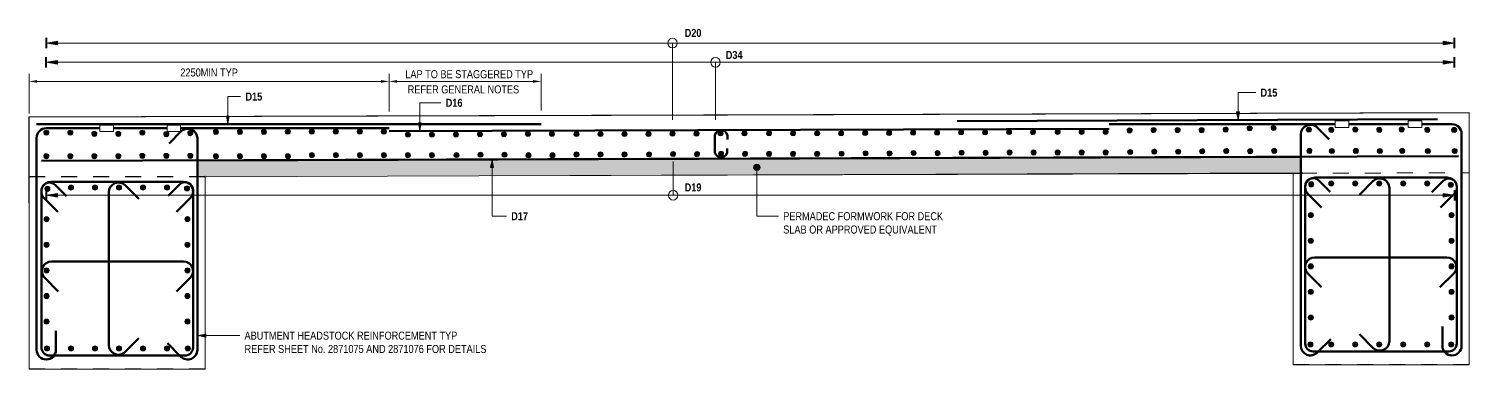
# Model space of a CAD drawing. Header units: metres. Extents: x 577 to 630, y 3 to 1710.
# Drawn here: x 594.41 to 603.41, y 17.81 to 19.94 of the extents above; entities that cross this region are included whole.
import ezdxf

# ---------------------------------------------------------------- set-up
doc = ezdxf.new("R2010")
doc.units = ezdxf.units.M
doc.linetypes.add('JacobsDash', pattern=[0.0045, 0.003, -0.0015])
doc.layers.get('Defpoints').update_dxf_attribs({"color": 41})
for name, color, linetype, lineweight in [('BRIDGE-ABUTMENT-CONC', 7, 'Continuous', 50), ('BRIDGE-FRAMING-LINE-18-HID', 7, 'JacobsDash', 18), ('D-BDGE', 7, 'Continuous', 13), ('D-BDGE-18-SOLID', 7, 'Continuous', 9), ('D-BDGE-FLOOR', 7, 'Continuous', 50), ('D-BDGE-FRAMING', 7, 'Continuous', 50), ('D-BDGE-LINE', 7, 'Continuous', 9), ('D-ENHA-TEXT', 7, 'Continuous', 9), ('D-ENHA-TEXT-DIMS', 7, 'Continuous', 9)]:
    doc.layers.add(name, color=color, linetype=linetype, lineweight=lineweight)
doc.styles.add('Arial Narrow_2', font='ARIALN.TTF', dxfattribs={"height": 0.05})
doc.styles.add('Arial Narrow_B_1', font='ARIALNB.TTF', dxfattribs={"height": 0.05})
doc.dimstyles.new('Dimension_Standard_O__mm__2', dxfattribs={"dimscale": 0.3048, "dimtxt": 0.051172, "dimasz": 0.164042, "dimexe": 0.15748, "dimexo": 0.098425, "dimgap": 0.098425, "dimtad": 1, "dimdec": 0, "dimlfac": 1000, "dimzin": 0, "dimdsep": 46, "dimtxsty": 'Arial Narrow_2', "dimsah": 1, "dimcen": 0.09, "dimaunit": 1, "dimadec": 4, "dimazin": 0, "dimtfac": 1, "dimtdec": 4, "dimtix": 1, "dimtmove": 0, "dimatfit": 3, "dimfxl": 1, "dimtvp": 1, "dimtfill": 1, "dimtolj": 1, "dimtzin": 0, "dimlwd": 18, "dimlwe": 18, "dimarcsym": 2})

# ---------------------------------------------------------------- blocks, each defined once
blk = doc.blocks.new('07_STR_DPS_PermadecPanel - 07_STR_DPS_PermadecPanel-5973115-DRG-1095 SECTION 4')
at = {"layer": 'D-BDGE-FRAMING', "lineweight": 13}
for p, q in [((583.9491, 19.023), (588.312, 19.0362)), ((588.312, 19.0362), (588.312, 19.0381))]:
    blk.add_line(p, q, dxfattribs=at)
blk = doc.blocks.new('07_STR_DPS_PermadecPanel - 07_STR_DPS_PermadecPanel-V9-DRG-1095 SECTION 4')
at = {"layer": 'BRIDGE-FRAMING-LINE-18-HID', "linetype": 'Continuous', "lineweight": 13}
for p, q in [((588.3117, 19.1372), (581.4117, 19.1163)), ((588.3117, 19.1371), (581.4117, 19.1162)), ((588.3117, 19.1362), (581.4117, 19.1153)), ((588.3117, 19.1361), (581.4117, 19.1152)), ((581.4117, 19.1162), (581.4117, 19.1163)), ((581.4117, 19.1153), (581.4117, 19.1162)), ((581.4117, 19.1152), (581.4117, 19.1153)), ((581.4118, 19.0952), (581.4117, 19.1152)), ((588.3117, 19.1372), (588.3117, 19.1371)), ((588.3117, 19.1371), (588.3117, 19.1363)), ((588.3117, 19.1362), (588.3117, 19.1361)), ((588.3117, 19.1361), (588.3117, 19.1356)), ((588.262, 19.0365), (584.9362, 19.0265)), ((588.312, 19.0367), (588.2621, 19.0365))]:
    blk.add_line(p, q, dxfattribs=at)
blk = doc.blocks.new('CS_DET_Reinf_Bar Section_Solid - Reo Dot 32-6113454-DRG-1095 SECTION 4')
at = {"layer": 'D-BDGE-LINE'}
blk.add_hatch(color=256, dxfattribs=at).paths.add_polyline_path([(580.4697, 19.1262), (580.4739, 19.1268), (580.4777, 19.1284), (580.481, 19.131), (580.4835, 19.1343), (580.4851, 19.1382), (580.4856, 19.1423), (580.4851, 19.1464), (580.4835, 19.1503), (580.4809, 19.1536), (580.4776, 19.1561), (580.4737, 19.1577), (580.4696, 19.1582), (580.4654, 19.1577), (580.4616, 19.156), (580.4583, 19.1535), (580.4558, 19.1502), (580.4542, 19.1463), (580.4536, 19.1422), (580.4542, 19.138), (580.4558, 19.1342), (580.4584, 19.1309), (580.4617, 19.1283), (580.4656, 19.1268)])
for start, end in [(0.25464, 180.25464), (180.25464, 0.25464)]:
    blk.add_arc((580.4696, 19.1422), 0.016, start, end, dxfattribs=at)
blk = doc.blocks.new('CS_DET_Reinf_Bar Section_Solid - Reo Dot 32-V10-DRG-1095 SECTION 4')
at = {"layer": 'D-BDGE-LINE'}
blk.add_hatch(color=256, dxfattribs=at).paths.add_polyline_path([(587.3939, 19.1551), (587.398, 19.1557), (587.4018, 19.1574), (587.4051, 19.16), (587.4076, 19.1634), (587.4091, 19.1673), (587.4094, 19.1723), (587.4089, 19.1756), (587.4073, 19.1794), (587.4047, 19.1826), (587.4013, 19.1851), (587.3974, 19.1866), (587.3933, 19.1871), (587.3891, 19.1865), (587.3853, 19.1848), (587.382, 19.1822), (587.3796, 19.1788), (587.378, 19.175), (587.3776, 19.1708), (587.3782, 19.1667), (587.3799, 19.1629), (587.3825, 19.1596), (587.3858, 19.1571), (587.3897, 19.1556)])
for start, end in [(1.10479, 181.10479), (181.10479, 1.10479)]:
    blk.add_arc((587.3936, 19.1711), 0.016, start, end, dxfattribs=at)
blk = doc.blocks.new('CS_DET_Reinf_Bar Section_Solid - Reo Dot 32-V11-DRG-1095 SECTION 4')
at = {"layer": 'D-BDGE-LINE'}
blk.add_hatch(color=256, dxfattribs=at).paths.add_polyline_path([(587.6938, 19.1571), (587.698, 19.1577), (587.7018, 19.1594), (587.7051, 19.162), (587.7075, 19.1653), (587.7091, 19.1692), (587.7095, 19.1734), (587.7089, 19.1775), (587.7072, 19.1813), (587.7046, 19.1846), (587.7013, 19.1871), (587.6974, 19.1886), (587.6932, 19.1891), (587.6891, 19.1884), (587.6853, 19.1868), (587.682, 19.1842), (587.6795, 19.1808), (587.678, 19.1769), (587.6777, 19.1719), (587.6782, 19.1686), (587.6798, 19.1648), (587.6824, 19.1615), (587.6858, 19.1591), (587.6897, 19.1575)])
for start, end in [(1.10479, 181.10479), (181.10479, 1.10479)]:
    blk.add_arc((587.6935, 19.1731), 0.016, start, end, dxfattribs=at)
blk = doc.blocks.new('CS_DET_Reinf_Bar Section_Solid - Reo Dot 32-V12-DRG-1095 SECTION 4')
at = {"layer": 'D-BDGE-LINE', "true_color": 0xc7c7c7}
blk.add_hatch(color=9, dxfattribs=at).paths.add_polyline_path([(580.4713, 18.0934), (580.4754, 18.0939), (580.4793, 18.0955), (580.4826, 18.098), (580.4851, 18.1014), (580.4867, 18.1052), (580.4873, 18.1094), (580.4867, 18.1135), (580.4851, 18.1174), (580.4826, 18.1207), (580.4793, 18.1232), (580.4754, 18.1248), (580.4713, 18.1254), (580.4671, 18.1248), (580.4633, 18.1232), (580.46, 18.1207), (580.4574, 18.1174), (580.4558, 18.1135), (580.4553, 18.1094), (580.4558, 18.1052), (580.4574, 18.1014), (580.46, 18.098), (580.4633, 18.0955), (580.4671, 18.0939)])
at = {"layer": 'D-BDGE-LINE', "color": 252, "true_color": 0x888888}
for start, end in [(0, 180), (180, 0)]:
    blk.add_arc((580.4713, 18.1094), 0.016, start, end, dxfattribs=at)
blk = doc.blocks.new('CS_Reinforcement Extents Dim - CS_Reinforcement Extents Dim-6410548-DRG-1095 SECTION 4')
at = {"layer": 'D-BDGE-LINE'}
for points in [[(580.5399, 19.8386), (580.5399, 19.8609), (580.4699, 19.8497)], [(589.1999, 19.8386), (589.2699, 19.8497), (589.1999, 19.8609)]]:
    blk.add_hatch(color=256, dxfattribs=at).paths.add_polyline_path(points)
at = {"layer": 'D-BDGE-LINE', "lineweight": 40}
for p, q in [((580.4699, 19.8177), (580.4699, 19.8817)), ((589.2699, 19.818), (589.2699, 19.8817))]:
    blk.add_line(p, q, dxfattribs=at)
at = {"layer": 'D-BDGE-LINE', "lineweight": 18}
for p, q in [((580.5399, 19.8609), (580.4699, 19.8497)), ((580.4699, 19.8497), (580.5399, 19.8386)), ((589.1999, 19.8497), (580.4699, 19.8497)), ((580.5399, 19.8386), (580.5399, 19.8609)), ((589.1999, 19.8609), (589.1999, 19.8386)), ((589.2699, 19.8497), (589.1999, 19.8609)), ((589.1999, 19.8386), (589.2699, 19.8497))]:
    blk.add_line(p, q, dxfattribs=at)
blk = doc.blocks.new('CS_DET_Reinf_Bar Section_Solid - Reo Dot 32-6352717-DRG-1095 SECTION 4')
at = {"layer": 'D-BDGE-LINE', "true_color": 0xc7c7c7}
blk.add_hatch(color=9, dxfattribs=at).paths.add_polyline_path([(589.2523, 18.1188), (589.2564, 18.1194), (589.2603, 18.121), (589.2636, 18.1235), (589.2662, 18.1268), (589.2678, 18.1307), (589.2683, 18.1348), (589.2678, 18.139), (589.2662, 18.1428), (589.2636, 18.1461), (589.2603, 18.1487), (589.2564, 18.1503), (589.2523, 18.1508), (589.2482, 18.1503), (589.2443, 18.1487), (589.241, 18.1461), (589.2384, 18.1428), (589.2368, 18.139), (589.2363, 18.1348), (589.2368, 18.1307), (589.2384, 18.1268), (589.241, 18.1235), (589.2443, 18.121), (589.2482, 18.1194)])
at = {"layer": 'D-BDGE-LINE', "color": 252, "true_color": 0x888888}
for start, end in [(0, 180), (180, 0)]:
    blk.add_arc((589.2523, 18.1348), 0.016, start, end, dxfattribs=at)
blk = doc.blocks.new('CS_DET_Reinf_Bar Section_Solid - Reo Dot 32-V13-DRG-1095 SECTION 4')
at = {"layer": 'D-BDGE-LINE', "true_color": 0xc7c7c7}
blk.add_hatch(color=9, dxfattribs=at).paths.add_polyline_path([(589.2523, 18.5988), (589.2564, 18.5994), (589.2603, 18.601), (589.2636, 18.6035), (589.2662, 18.6068), (589.2678, 18.6107), (589.2683, 18.6148), (589.2678, 18.619), (589.2662, 18.6228), (589.2636, 18.6261), (589.2603, 18.6287), (589.2564, 18.6303), (589.2523, 18.6308), (589.2482, 18.6303), (589.2443, 18.6287), (589.241, 18.6261), (589.2384, 18.6228), (589.2368, 18.619), (589.2364, 18.6144), (589.2368, 18.6107), (589.2384, 18.6068), (589.241, 18.6035), (589.2443, 18.601), (589.2482, 18.5994)])
at = {"layer": 'D-BDGE-LINE', "color": 252, "true_color": 0x888888}
for start, end in [(0, 180), (180, 0)]:
    blk.add_arc((589.2523, 18.6148), 0.016, start, end, dxfattribs=at)
blk = doc.blocks.new('CS_Reinforcement Extents Dim - CS_Reinforcement Extents Dim-6439533-DRG-1095 SECTION 4')
at = {"layer": 'D-BDGE-LINE'}
for points in [[(580.5396, 18.8877), (580.5396, 18.91), (580.4696, 18.8989), (580.5327, 18.8888)], [(589.1996, 18.8877), (589.2696, 18.8989), (589.1996, 18.91)]]:
    blk.add_hatch(color=256, dxfattribs=at).paths.add_polyline_path(points)
at = {"layer": 'D-BDGE-LINE', "lineweight": 40}
for p, q in [((580.4696, 18.9309), (580.4696, 18.8669)), ((589.2696, 18.9306), (589.2696, 18.8669))]:
    blk.add_line(p, q, dxfattribs=at)
at = {"layer": 'D-BDGE-LINE', "lineweight": 18}
for p, q in [((580.5396, 18.91), (580.4696, 18.8989)), ((580.5396, 18.8877), (580.5396, 18.91)), ((589.2696, 18.8989), (589.1996, 18.91)), ((589.1996, 18.91), (589.1996, 18.8877)), ((580.4696, 18.8989), (580.5396, 18.8877)), ((589.1996, 18.8989), (580.4696, 18.8989)), ((589.1996, 18.8877), (589.2696, 18.8989))]:
    blk.add_line(p, q, dxfattribs=at)
blk = doc.blocks.new('DIMBLOCK7-DRG-1095 SECTION 4')
at = {"layer": 'D-ENHA-TEXT-DIMS', "color": 0, "lineweight": 18, "transparency": 16777216}
for p, q in [((594.4147, 19.4106), (594.4147, 19.6582)), ((596.6647, 19.4222), (596.6647, 19.6582)), ((594.4647, 19.6102), (596.6147, 19.6102))]:
    blk.add_line(p, q, dxfattribs=at)
at = {"layer": 'D-ENHA-TEXT-DIMS', "color": 0, "transparency": 16777216}
for points in [[(594.4647, 19.6185), (594.4647, 19.6018), (594.4147, 19.6102)], [(596.6147, 19.6185), (596.6147, 19.6018), (596.6647, 19.6102)]]:
    blk.add_solid(points, dxfattribs=at)
at = {"layer": 'Defpoints', "color": 0, "transparency": 16777216}
for p in [(596.6647, 19.6102), (594.4147, 19.3806), (596.6647, 19.3922)]:
    blk.add_point(p, dxfattribs=at)
at = {"layer": 'D-ENHA-TEXT-DIMS', "color": 0, "lineweight": 18, "transparency": 16777216, "insert": (595.5397, 19.6657), "char_height": 0.05, "width": 0.451284, "attachment_point": 5, "style": 'Arial Narrow_2', "bg_fill": 3, "box_fill_scale": 1.1, "bg_fill_color": 256, "bg_fill_true_color": 13158600, "bg_fill_transparency": 0}
blk.add_mtext('\\A1;2250MIN TYP', dxfattribs=at)
blk = doc.blocks.new('DIMBLOCK8-DRG-1095 SECTION 4')
at = {"layer": 'D-ENHA-TEXT-DIMS', "color": 0, "lineweight": 18, "transparency": 16777216}
for p, q in [((596.6647, 19.4222), (596.6647, 19.6582)), ((597.6147, 19.4284), (597.6147, 19.6582)), ((596.7147, 19.6102), (597.5647, 19.6102))]:
    blk.add_line(p, q, dxfattribs=at)
at = {"layer": 'D-ENHA-TEXT-DIMS', "color": 0, "transparency": 16777216}
for points in [[(596.7147, 19.6185), (596.7147, 19.6018), (596.6647, 19.6102)], [(597.5647, 19.6185), (597.5647, 19.6018), (597.6147, 19.6102)]]:
    blk.add_solid(points, dxfattribs=at)
at = {"layer": 'Defpoints', "color": 0, "transparency": 16777216}
for p in [(597.6147, 19.6102), (596.6647, 19.3922), (597.6147, 19.3984)]:
    blk.add_point(p, dxfattribs=at)
at = {"layer": 'D-ENHA-TEXT-DIMS', "color": 0, "lineweight": 18, "transparency": 16777216, "insert": (597.1397, 19.6699), "char_height": 0.05, "attachment_point": 5, "style": 'Arial Narrow_2', "bg_fill": 3, "box_fill_scale": 1.1, "bg_fill_color": 256, "bg_fill_true_color": 13158600, "bg_fill_transparency": 0}
blk.add_mtext('\\A1;\u200e', dxfattribs=at)

msp = doc.modelspace()

# ---------------------------------------------------------------- hatches: boundary and pattern name
at = {"layer": 'D-BDGE-LINE', "true_color": 0xc7ffc7}
msp.add_hatch(color=254, dxfattribs=at).paths.add_polyline_path([(595.513, 19.0144), (602.3649, 19.0381), (602.3649, 19.1356), (595.4645, 19.1125), (595.4645, 19.0198), (595.513, 19.0198)])
at = {"layer": 'D-ENHA-TEXT'}
for points in [[(595.6565, 19.3439), (595.6653, 19.3939), (595.6477, 19.3939)], [(601.97, 19.3698), (601.9788, 19.4198), (601.9612, 19.4198)], [(596.8565, 19.3016), (596.8653, 19.3516), (596.8477, 19.3516)], [(597.3077, 19.1231), (597.2989, 19.0731), (597.3165, 19.0731)], [(595.4683, 18.0219), (595.5183, 18.0131), (595.5183, 18.0307)]]:
    msp.add_hatch(color=256, dxfattribs=at).paths.add_polyline_path(points)
h = msp.add_hatch(color=256, dxfattribs=at)
edge = h.paths.add_edge_path()
edge.add_arc((598.9626, 19.0733), 0.02, 0, 360)

# ---------------------------------------------------------------- linework, layer by layer
at = {"layer": 'BRIDGE-ABUTMENT-CONC', "lineweight": 13}
for p, q in [((594.4182, 19.0122), (594.4147, 19.0122)), ((594.4147, 19.0122), (594.4147, 17.8122)), ((595.5147, 19.0122), (595.513, 19.0122)), ((595.5147, 17.8122), (595.5147, 19.0122)), ((602.3147, 19.038), (602.3147, 17.8387)), ((602.3726, 19.0388), (602.3649, 19.0388)), ((603.4147, 19.0388), (603.4104, 19.0388)), ((603.4147, 17.8387), (603.4147, 19.0388)), ((602.3147, 17.8387), (603.4147, 17.8387)), ((594.4147, 17.8122), (595.5147, 17.8122))]:
    msp.add_line(p, q, dxfattribs=at)
at = {"layer": 'BRIDGE-ABUTMENT-CONC'}
for p, q in [((595.513, 19.0142), (595.5147, 19.0142)), ((595.5147, 19.0142), (595.5147, 19.0122))]:
    msp.add_line(p, q, dxfattribs=at)
at = {"layer": 'BRIDGE-FRAMING-LINE-18-HID'}
for p, q in [((603.4147, 17.8407), (602.3147, 17.8407)), ((595.5147, 17.8142), (594.4147, 17.8142))]:
    msp.add_line(p, q, dxfattribs=at)
at = {"layer": 'D-BDGE', "lineweight": 18}
for p, q in [((598.4355, 19.3697), (598.4355, 19.8497)), ((598.7044, 19.3697), (598.7044, 19.7297)), ((598.4395, 19.1089), (598.4395, 18.8989))]:
    msp.add_line(p, q, dxfattribs=at)
at = {"layer": 'D-BDGE', "lineweight": 25}
msp.add_line((594.4128, 19.3893), (594.4128, 18.8493), dxfattribs=at)
at = {"layer": 'D-BDGE', "lineweight": 50}
for p, q in [((600.2147, 19.3627), (603.2168, 19.375)), ((594.4619, 19.3438), (597.6147, 19.3438)), ((596.6647, 19.3004), (601.1647, 19.3139)), ((598.779, 19.272), (598.779, 19.247)), ((598.6997, 19.2613), (598.6997, 19.1813)), ((598.7781, 19.166), (598.7781, 19.191)), ((594.4922, 19.1143), (603.3472, 19.1439))]:
    msp.add_line(p, q, dxfattribs=at)
at = {"layer": 'D-BDGE'}
for p, q in [((602.5779, 19.3632), (602.6629, 19.3632)), ((602.5779, 19.3232), (602.5779, 19.3632)), ((602.6629, 19.3632), (602.6629, 19.3232)), ((603.0329, 19.3632), (603.1179, 19.3632)), ((603.0329, 19.3232), (603.0329, 19.3632)), ((603.1179, 19.3632), (603.1179, 19.3232)), ((594.8568, 19.3377), (594.9418, 19.3377)), ((594.8568, 19.2977), (594.8568, 19.3377)), ((594.9418, 19.2977), (594.8568, 19.2977)), ((594.9418, 19.3377), (594.9418, 19.2977)), ((595.2767, 19.3377), (595.3617, 19.3377)), ((595.2767, 19.2977), (595.2767, 19.3377)), ((595.3617, 19.2977), (595.2767, 19.2977)), ((595.3617, 19.3377), (595.3617, 19.2977)), ((602.6629, 19.3232), (602.5779, 19.3232)), ((603.1179, 19.3232), (603.0329, 19.3232))]:
    msp.add_line(p, q, dxfattribs=at)
at = {"layer": 'D-BDGE', "color": 8, "lineweight": 50, "true_color": 0x808080}
for p, q in [((594.5219, 19.3177), (594.8568, 19.3177)), ((594.9418, 19.3177), (595.2767, 19.3177)), ((595.3639, 19.2966), (595.289, 19.2218)), ((595.3617, 19.3177), (596.6647, 19.3177)), ((602.5779, 19.3432), (601.1647, 19.3432)), ((602.3626, 19.2797), (602.3626, 17.958)), ((602.465, 19.3221), (602.5399, 19.2473)), ((603.0329, 19.3432), (602.6629, 19.3432)), ((603.307, 19.3432), (603.1179, 19.3432)), ((603.367, 19.2832), (603.367, 17.958)), ((594.4619, 19.2577), (594.4619, 17.9326)), ((595.4663, 19.2542), (595.4663, 17.9326)), ((594.5819, 17.9326), (594.5819, 18.0526)), ((603.247, 17.958), (603.247, 18.078)), ((595.3639, 17.8901), (595.279, 17.975)), ((602.465, 17.9156), (602.5499, 18.0005))]:
    msp.add_line(p, q, dxfattribs=at)
at = {"layer": 'D-BDGE', "linetype": 'JacobsDash', "lineweight": 25}
msp.add_line((595.5145, 19.0142), (594.4145, 19.0142), dxfattribs=at)
at = {"layer": 'D-BDGE', "linetype": 'JacobsDash', "lineweight": 18}
msp.add_line((602.3626, 19.0367), (603.4147, 19.0393), dxfattribs=at)
at = {"layer": 'D-BDGE', "color": 252, "lineweight": 50, "true_color": 0x888888}
for p, q in [((602.4498, 19.0089), (603.2778, 19.0089)), ((594.4919, 18.9283), (594.4919, 17.9476)), ((595.3791, 18.9834), (594.5511, 18.9834)), ((594.5773, 18.9636), (594.648, 18.8929)), ((594.9131, 18.9186), (594.9131, 17.9626)), ((595.0155, 18.961), (595.1003, 18.8762)), ((595.2831, 18.8954), (595.3538, 18.9661)), ((595.4391, 17.9476), (595.4391, 18.9308)), ((602.3898, 17.973), (602.3898, 18.9562)), ((602.4074, 18.9065), (602.4922, 18.8216)), ((602.5458, 18.9209), (602.4751, 18.9916)), ((602.8134, 18.9865), (602.7286, 18.9016)), ((602.9158, 18.9441), (602.9158, 17.988)), ((603.2516, 18.9891), (603.1809, 18.9184)), ((603.3202, 18.9065), (603.314, 18.9002)), ((603.337, 18.9537), (603.337, 17.973)), ((594.5087, 18.881), (594.5935, 18.7961)), ((595.4215, 18.881), (595.3367, 18.7961)), ((603.3108, 18.897), (603.2354, 18.8216)), ((595.3791, 18.4855), (594.5549, 18.4855)), ((602.4498, 18.511), (603.274, 18.511)), ((594.5125, 18.3831), (594.5973, 18.2983)), ((595.4215, 18.3831), (595.3367, 18.2983)), ((602.4074, 18.4086), (602.4922, 18.3237)), ((603.3164, 18.4086), (603.2316, 18.3237)), ((595.0155, 17.9201), (595.1003, 18.005)), ((602.8134, 17.9456), (602.7286, 18.0305)), ((603.287, 17.923), (602.4398, 17.923)), ((594.5419, 17.8976), (595.3891, 17.8976))]:
    msp.add_line(p, q, dxfattribs=at)
at = {"layer": 'D-BDGE', "lineweight": 18}
for centre in [(598.4355, 19.8497), (598.7044, 19.7297), (598.4395, 18.8989)]:
    msp.add_circle(centre, 0.03, dxfattribs=at)
at = {"layer": 'D-BDGE', "color": 8, "lineweight": 50, "true_color": 0x808080}
for centre, start, end in [((594.5219, 19.2577), 90, 180), ((595.4063, 19.2542), 360, 135), ((602.4226, 19.2797), 45, 180), ((603.307, 19.2832), 0, 90), ((594.5219, 17.9326), 180, 360), ((595.4063, 17.9326), 225, 360), ((602.4226, 17.958), 180, 315), ((603.307, 17.958), 180, 360)]:
    msp.add_arc(centre, 0.06, start, end, dxfattribs=at)
at = {"layer": 'D-BDGE', "lineweight": 50}
for centre, start, end in [((598.7394, 19.2666), 7.67458, 187.6104), ((598.7394, 19.176), 172.3896, 345.53018)]:
    msp.add_arc(centre, 0.04, start, end, dxfattribs=at)
at = {"layer": 'D-BDGE', "color": 252, "lineweight": 50, "true_color": 0x888888}
for centre, radius, start, end in [((602.4498, 18.9489), 0.06, 90, 225), ((602.4398, 18.9562), 0.05, 45, 180), ((602.8558, 18.9441), 0.06, 360, 135), ((603.287, 18.9537), 0.05, 0, 135), ((603.2778, 18.9489), 0.06, 315, 90), ((594.5511, 18.9234), 0.06, 90, 225), ((594.5419, 18.9283), 0.05, 45, 180), ((594.9731, 18.9186), 0.06, 45, 180), ((595.3891, 18.9308), 0.05, 0, 135), ((595.3791, 18.9234), 0.06, 315, 90), ((594.5549, 18.4255), 0.06, 90, 225), ((595.3791, 18.4255), 0.06, 315, 90), ((602.4498, 18.451), 0.06, 90, 225), ((603.274, 18.451), 0.06, 315, 90), ((594.5419, 17.9476), 0.05, 180, 270), ((594.9731, 17.9626), 0.06, 180, 315), ((595.3891, 17.9476), 0.05, 270, 0), ((602.4398, 17.973), 0.05, 180, 270), ((602.8558, 17.988), 0.06, 225, 360), ((603.287, 17.973), 0.05, 270, 0)]:
    msp.add_arc(centre, radius, start, end, dxfattribs=at)
at = {"layer": 'D-BDGE-18-SOLID', "color": 252, "true_color": 0x888888}
for p, q in [((602.3649, 19.1356), (595.4645, 19.1125)), ((595.4645, 19.1125), (595.4645, 19.0198)), ((602.3649, 19.0381), (602.3649, 19.1356)), ((595.513, 19.0144), (602.3649, 19.0381))]:
    msp.add_line(p, q, dxfattribs=at)
at = {"layer": 'D-BDGE-FLOOR', "lineweight": 13}
for p, q in [((594.4147, 19.3893), (598.631, 19.4014)), ((598.7802, 19.3999), (594.4147, 19.3873)), ((594.4147, 19.3873), (594.4147, 19.3893)), ((594.4147, 19.3873), (594.4147, 19.0123)), ((598.7802, 19.3999), (598.631, 19.4014)), ((598.6332, 19.4014), (603.4147, 19.4158)), ((603.4147, 19.4138), (598.7802, 19.3999)), ((603.4147, 19.4158), (603.4147, 19.4138)), ((603.4147, 19.0388), (603.4147, 19.4138)), ((594.4147, 19.0123), (594.4182, 19.0123)), ((597.3243, 19.0207), (598.7802, 19.0249)), ((598.7802, 19.0249), (602.3726, 19.0357)), ((603.4104, 19.0388), (603.4147, 19.0388))]:
    msp.add_line(p, q, dxfattribs=at)
at = {"layer": 'D-ENHA-TEXT'}
for p, q in [((601.97, 19.54), (602.0805, 19.54)), ((601.97, 19.3698), (601.97, 19.54)), ((595.6565, 19.5154), (595.7366, 19.5154)), ((595.6565, 19.3439), (595.6565, 19.5154)), ((596.8565, 19.4766), (596.9883, 19.4766)), ((596.8565, 19.3016), (596.8565, 19.4766)), ((595.6653, 19.3939), (595.6477, 19.3939)), ((595.6477, 19.3939), (595.6565, 19.3439)), ((595.6565, 19.3439), (595.6653, 19.3939)), ((601.9788, 19.4198), (601.9612, 19.4198)), ((601.9612, 19.4198), (601.97, 19.3698)), ((601.97, 19.3698), (601.9788, 19.4198)), ((596.8653, 19.3516), (596.8477, 19.3516)), ((596.8477, 19.3516), (596.8565, 19.3016)), ((596.8565, 19.3016), (596.8653, 19.3516)), ((597.3077, 19.1231), (597.2989, 19.0731)), ((597.3165, 19.0731), (597.3077, 19.1231)), ((597.3077, 19.1231), (597.3077, 18.7681)), ((597.2989, 19.0731), (597.3165, 19.0731)), ((598.9626, 19.0733), (598.9626, 18.7681)), ((597.3077, 18.7681), (597.3978, 18.7681)), ((598.9626, 18.7681), (599.0976, 18.7681)), ((595.5183, 18.0307), (595.4683, 18.0219)), ((595.4683, 18.0219), (595.5183, 18.0131)), ((595.4683, 18.0219), (595.7309, 18.0219)), ((595.5183, 18.0131), (595.5183, 18.0307))]:
    msp.add_line(p, q, dxfattribs=at)
msp.add_circle((598.9626, 19.0733), 0.02, dxfattribs=at)

# ---------------------------------------------------------------- block references
at = {"layer": 'BRIDGE-FRAMING-LINE-18-HID', "linetype": 'Continuous', "lineweight": 13}
msp.add_blockref('07_STR_DPS_PermadecPanel - 07_STR_DPS_PermadecPanel-V9-DRG-1095 SECTION 4', (14.0527, 0), dxfattribs=at)
at = {"layer": 'D-BDGE-FRAMING', "lineweight": 13}
msp.add_blockref('07_STR_DPS_PermadecPanel - 07_STR_DPS_PermadecPanel-5973115-DRG-1095 SECTION 4', (14.0527, 0), dxfattribs=at)
at = {"layer": 'D-BDGE-LINE'}
for name, p in [('CS_Reinforcement Extents Dim - CS_Reinforcement Extents Dim-6410548-DRG-1095 SECTION 4', (14.0527, 0)), ('CS_Reinforcement Extents Dim - CS_Reinforcement Extents Dim-6410548-DRG-1095 SECTION 4', (14.0524, -0.12)), ('CS_DET_Reinf_Bar Section_Solid - Reo Dot 32-6113454-DRG-1095 SECTION 4', (14.0527, 0.1475)), ('CS_DET_Reinf_Bar Section_Solid - Reo Dot 32-6113454-DRG-1095 SECTION 4', (14.2027, 0.1475)), ('CS_DET_Reinf_Bar Section_Solid - Reo Dot 32-6113454-DRG-1095 SECTION 4', (14.3527, 0.14)), ('CS_DET_Reinf_Bar Section_Solid - Reo Dot 32-6113454-DRG-1095 SECTION 4', (14.5027, 0.14)), ('CS_DET_Reinf_Bar Section_Solid - Reo Dot 32-6113454-DRG-1095 SECTION 4', (14.6527, 0.1475)), ('CS_DET_Reinf_Bar Section_Solid - Reo Dot 32-6113454-DRG-1095 SECTION 4', (14.8027, 0.1375)), ('CS_DET_Reinf_Bar Section_Solid - Reo Dot 32-6113454-DRG-1095 SECTION 4', (14.9527, 0.145)), ('CS_DET_Reinf_Bar Section_Solid - Reo Dot 32-6113454-DRG-1095 SECTION 4', (15.1127, 0.1525)), ('CS_DET_Reinf_Bar Section_Solid - Reo Dot 32-6113454-DRG-1095 SECTION 4', (15.2627, 0.1525)), ('CS_DET_Reinf_Bar Section_Solid - Reo Dot 32-6113454-DRG-1095 SECTION 4', (15.4127, 0.1525)), ('CS_DET_Reinf_Bar Section_Solid - Reo Dot 32-6113454-DRG-1095 SECTION 4', (15.562, 0.1545)), ('CS_DET_Reinf_Bar Section_Solid - Reo Dot 32-6113454-DRG-1095 SECTION 4', (15.7119, 0.1552)), ('CS_DET_Reinf_Bar Section_Solid - Reo Dot 32-6113454-DRG-1095 SECTION 4', (15.8619, 0.1552)), ('CS_DET_Reinf_Bar Section_Solid - Reo Dot 32-6113454-DRG-1095 SECTION 4', (16.0119, 0.1552)), ('CS_DET_Reinf_Bar Section_Solid - Reo Dot 32-6113454-DRG-1095 SECTION 4', (16.1619, 0.1552)), ('CS_DET_Reinf_Bar Section_Solid - Reo Dot 32-6113454-DRG-1095 SECTION 4', (16.3127, 0.135)), ('CS_DET_Reinf_Bar Section_Solid - Reo Dot 32-6113454-DRG-1095 SECTION 4', (16.4627, 0.135)), ('CS_DET_Reinf_Bar Section_Solid - Reo Dot 32-6113454-DRG-1095 SECTION 4', (17.3662, 0.1392)), ('CS_DET_Reinf_Bar Section_Solid - Reo Dot 32-6113454-DRG-1095 SECTION 4', (17.5162, 0.1392)), ('CS_DET_Reinf_Bar Section_Solid - Reo Dot 32-6113454-DRG-1095 SECTION 4', (17.6662, 0.1392)), ('CS_DET_Reinf_Bar Section_Solid - Reo Dot 32-6113454-DRG-1095 SECTION 4', (18.5698, 0.1434)), ('CS_DET_Reinf_Bar Section_Solid - Reo Dot 32-6113454-DRG-1095 SECTION 4', (18.7198, 0.1434)), ('CS_DET_Reinf_Bar Section_Solid - Reo Dot 32-6113454-DRG-1095 SECTION 4', (18.8698, 0.1434)), ('CS_DET_Reinf_Bar Section_Solid - Reo Dot 32-6113454-DRG-1095 SECTION 4', (20.3732, 0.1514)), ('CS_DET_Reinf_Bar Section_Solid - Reo Dot 32-6113454-DRG-1095 SECTION 4', (20.5232, 0.1514)), ('CS_DET_Reinf_Bar Section_Solid - Reo Dot 32-6113454-DRG-1095 SECTION 4', (20.6732, 0.1514)), ('CS_DET_Reinf_Bar Section_Solid - Reo Dot 32-6113454-DRG-1095 SECTION 4', (18.5698, 0.0158)), ('CS_DET_Reinf_Bar Section_Solid - Reo Dot 32-6113454-DRG-1095 SECTION 4', (18.7198, 0.0158)), ('CS_DET_Reinf_Bar Section_Solid - Reo Dot 32-6113454-DRG-1095 SECTION 4', (18.8698, 0.0158)), ('CS_DET_Reinf_Bar Section_Solid - Reo Dot 32-6113454-DRG-1095 SECTION 4', (20.3732, 0.0239)), ('CS_DET_Reinf_Bar Section_Solid - Reo Dot 32-6113454-DRG-1095 SECTION 4', (20.5232, 0.0239)), ('CS_DET_Reinf_Bar Section_Solid - Reo Dot 32-6113454-DRG-1095 SECTION 4', (20.6732, 0.0239)), ('CS_DET_Reinf_Bar Section_Solid - Reo Dot 32-V10-DRG-1095 SECTION 4', (14.0527, 0)), ('CS_DET_Reinf_Bar Section_Solid - Reo Dot 32-V11-DRG-1095 SECTION 4', (14.0527, 0)), ('CS_DET_Reinf_Bar Section_Solid - Reo Dot 32-6113454-DRG-1095 SECTION 4', (14.0527, 0)), ('CS_DET_Reinf_Bar Section_Solid - Reo Dot 32-6113454-DRG-1095 SECTION 4', (14.2027, 0)), ('CS_DET_Reinf_Bar Section_Solid - Reo Dot 32-6113454-DRG-1095 SECTION 4', (14.3527, 0)), ('CS_DET_Reinf_Bar Section_Solid - Reo Dot 32-6113454-DRG-1095 SECTION 4', (14.5027, 0)), ('CS_DET_Reinf_Bar Section_Solid - Reo Dot 32-6113454-DRG-1095 SECTION 4', (14.6527, 0.0025)), ('CS_DET_Reinf_Bar Section_Solid - Reo Dot 32-6113454-DRG-1095 SECTION 4', (14.8027, 0.0025)), ('CS_DET_Reinf_Bar Section_Solid - Reo Dot 32-6113454-DRG-1095 SECTION 4', (14.9527, 0.0025)), ('CS_DET_Reinf_Bar Section_Solid - Reo Dot 32-6113454-DRG-1095 SECTION 4', (15.1127, 0)), ('CS_DET_Reinf_Bar Section_Solid - Reo Dot 32-6113454-DRG-1095 SECTION 4', (15.2627, 0)), ('CS_DET_Reinf_Bar Section_Solid - Reo Dot 32-6113454-DRG-1095 SECTION 4', (15.4127, 0)), ('CS_DET_Reinf_Bar Section_Solid - Reo Dot 32-6113454-DRG-1095 SECTION 4', (15.5627, 0)), ('CS_DET_Reinf_Bar Section_Solid - Reo Dot 32-6113454-DRG-1095 SECTION 4', (15.7127, 0.0075)), ('CS_DET_Reinf_Bar Section_Solid - Reo Dot 32-6113454-DRG-1095 SECTION 4', (15.8627, 0.0075)), ('CS_DET_Reinf_Bar Section_Solid - Reo Dot 32-6113454-DRG-1095 SECTION 4', (16.0127, 0.0075)), ('CS_DET_Reinf_Bar Section_Solid - Reo Dot 32-6113454-DRG-1095 SECTION 4', (16.1627, 0.0075)), ('CS_DET_Reinf_Bar Section_Solid - Reo Dot 32-6113454-DRG-1095 SECTION 4', (16.3127, 0.0075)), ('CS_DET_Reinf_Bar Section_Solid - Reo Dot 32-6113454-DRG-1095 SECTION 4', (16.4627, 0.0075)), ('CS_DET_Reinf_Bar Section_Solid - Reo Dot 32-6113454-DRG-1095 SECTION 4', (17.3662, 0.0117)), ('CS_DET_Reinf_Bar Section_Solid - Reo Dot 32-6113454-DRG-1095 SECTION 4', (17.5162, 0.0117)), ('CS_DET_Reinf_Bar Section_Solid - Reo Dot 32-6113454-DRG-1095 SECTION 4', (17.6662, 0.0117)), ('CS_Reinforcement Extents Dim - CS_Reinforcement Extents Dim-6439533-DRG-1095 SECTION 4', (14.0527, 0))]:
    msp.add_blockref(name, p, dxfattribs=at)
at = {"layer": 'D-BDGE-LINE', "rotation": 0.8501526081340434}
for p in [(16.9606, -8.4753), (17.1106, -8.4731), (17.2606, -8.4734), (17.4105, -8.4711), (17.5605, -8.4714), (18.1641, -8.4711), (18.3141, -8.4689), (18.4641, -8.4692), (18.6141, -8.467), (18.7641, -8.4672), (19.3677, -8.467), (19.5177, -8.4647), (19.6676, -8.465), (19.8176, -8.4628), (19.9676, -8.4631), (20.1176, -8.4608), (20.2676, -8.4611), (20.4176, -8.4589), (20.5675, -8.4592), (21.1711, -8.4489), (21.3211, -8.4467), (21.4711, -8.4469), (21.6211, -8.4472), (21.7712, -8.4443), (21.9211, -8.4362), (22.071, -8.434), (22.291, -8.444), (22.431, -8.4453), (22.581, -8.444), (22.731, -8.4453), (22.871, -8.444), (23.031, -8.4453), (23.1989, -8.4453), (18.6175, -8.5945), (18.7674, -8.5947), (19.371, -8.5945), (19.521, -8.5922), (19.671, -8.5925), (19.821, -8.5903), (19.971, -8.5906), (20.121, -8.5883), (20.2709, -8.5886), (20.4209, -8.5864), (20.5709, -8.5867), (21.1745, -8.5839), (21.4745, -8.5819), (21.7745, -8.5775), (21.9244, -8.5787), (22.0744, -8.5765), (22.2944, -8.5765), (22.4344, -8.5778), (22.5844, -8.5765), (22.7344, -8.5778), (22.8744, -8.5765), (23.0343, -8.5778), (23.2023, -8.5778), (16.964, -8.6028), (17.1139, -8.6006), (17.2639, -8.6008), (17.4139, -8.6036), (17.5639, -8.6039), (18.1675, -8.5986), (18.3175, -8.5964), (18.4675, -8.5967)]:
    msp.add_blockref('CS_DET_Reinf_Bar Section_Solid - Reo Dot 32-6113454-DRG-1095 SECTION 4', p, dxfattribs=at)
at = {"layer": 'D-BDGE-LINE', "color": 252, "true_color": 0x888888}
for name, p in [('CS_DET_Reinf_Bar Section_Solid - Reo Dot 32-V12-DRG-1095 SECTION 4', (14.0577, 0.83)), ('CS_DET_Reinf_Bar Section_Solid - Reo Dot 32-V12-DRG-1095 SECTION 4', (14.2052, 0.8375)), ('CS_DET_Reinf_Bar Section_Solid - Reo Dot 32-V12-DRG-1095 SECTION 4', (14.3552, 0.8375)), ('CS_DET_Reinf_Bar Section_Solid - Reo Dot 32-V12-DRG-1095 SECTION 4', (14.5052, 0.8375)), ('CS_DET_Reinf_Bar Section_Solid - Reo Dot 32-V12-DRG-1095 SECTION 4', (14.6552, 0.8375)), ('CS_DET_Reinf_Bar Section_Solid - Reo Dot 32-V12-DRG-1095 SECTION 4', (14.8052, 0.8375)), ('CS_DET_Reinf_Bar Section_Solid - Reo Dot 32-V12-DRG-1095 SECTION 4', (14.9302, 0.8325)), ('CS_DET_Reinf_Bar Section_Solid - Reo Dot 32-6352717-DRG-1095 SECTION 4', (13.1752, 0.8325)), ('CS_DET_Reinf_Bar Section_Solid - Reo Dot 32-6352717-DRG-1095 SECTION 4', (13.3002, 0.8375)), ('CS_DET_Reinf_Bar Section_Solid - Reo Dot 32-6352717-DRG-1095 SECTION 4', (13.4502, 0.8375)), ('CS_DET_Reinf_Bar Section_Solid - Reo Dot 32-6352717-DRG-1095 SECTION 4', (13.6002, 0.8375)), ('CS_DET_Reinf_Bar Section_Solid - Reo Dot 32-6352717-DRG-1095 SECTION 4', (13.7502, 0.8375)), ('CS_DET_Reinf_Bar Section_Solid - Reo Dot 32-6352717-DRG-1095 SECTION 4', (13.9002, 0.8375)), ('CS_DET_Reinf_Bar Section_Solid - Reo Dot 32-6352717-DRG-1095 SECTION 4', (14.0477, 0.83)), ('CS_DET_Reinf_Bar Section_Solid - Reo Dot 32-V12-DRG-1095 SECTION 4', (14.0527, 0.64)), ('CS_DET_Reinf_Bar Section_Solid - Reo Dot 32-V12-DRG-1095 SECTION 4', (14.9327, 0.64)), ('CS_DET_Reinf_Bar Section_Solid - Reo Dot 32-6352717-DRG-1095 SECTION 4', (13.1727, 0.64)), ('CS_DET_Reinf_Bar Section_Solid - Reo Dot 32-6352717-DRG-1095 SECTION 4', (14.0527, 0.64)), ('CS_DET_Reinf_Bar Section_Solid - Reo Dot 32-V12-DRG-1095 SECTION 4', (14.0527, 0.48)), ('CS_DET_Reinf_Bar Section_Solid - Reo Dot 32-V12-DRG-1095 SECTION 4', (14.9327, 0.48)), ('CS_DET_Reinf_Bar Section_Solid - Reo Dot 32-V13-DRG-1095 SECTION 4', (13.1727, 0)), ('CS_DET_Reinf_Bar Section_Solid - Reo Dot 32-V13-DRG-1095 SECTION 4', (14.0527, 0)), ('CS_DET_Reinf_Bar Section_Solid - Reo Dot 32-6352717-DRG-1095 SECTION 4', (13.1727, 0.32)), ('CS_DET_Reinf_Bar Section_Solid - Reo Dot 32-6352717-DRG-1095 SECTION 4', (14.0527, 0.32)), ('CS_DET_Reinf_Bar Section_Solid - Reo Dot 32-V12-DRG-1095 SECTION 4', (14.0527, 0.32)), ('CS_DET_Reinf_Bar Section_Solid - Reo Dot 32-V12-DRG-1095 SECTION 4', (14.9327, 0.32)), ('CS_DET_Reinf_Bar Section_Solid - Reo Dot 32-V12-DRG-1095 SECTION 4', (14.0527, 0.16)), ('CS_DET_Reinf_Bar Section_Solid - Reo Dot 32-V12-DRG-1095 SECTION 4', (14.9327, 0.16)), ('CS_DET_Reinf_Bar Section_Solid - Reo Dot 32-6352717-DRG-1095 SECTION 4', (13.1727, 0.16)), ('CS_DET_Reinf_Bar Section_Solid - Reo Dot 32-6352717-DRG-1095 SECTION 4', (14.0527, 0.16)), ('CS_DET_Reinf_Bar Section_Solid - Reo Dot 32-V12-DRG-1095 SECTION 4', (14.0527, 0)), ('CS_DET_Reinf_Bar Section_Solid - Reo Dot 32-V12-DRG-1095 SECTION 4', (14.9327, 0)), ('CS_DET_Reinf_Bar Section_Solid - Reo Dot 32-6352717-DRG-1095 SECTION 4', (13.1727, 0)), ('CS_DET_Reinf_Bar Section_Solid - Reo Dot 32-6352717-DRG-1095 SECTION 4', (14.0527, 0)), ('CS_DET_Reinf_Bar Section_Solid - Reo Dot 32-V12-DRG-1095 SECTION 4', (14.0552, -0.1675)), ('CS_DET_Reinf_Bar Section_Solid - Reo Dot 32-V12-DRG-1095 SECTION 4', (14.2052, -0.1675)), ('CS_DET_Reinf_Bar Section_Solid - Reo Dot 32-V12-DRG-1095 SECTION 4', (14.3552, -0.1675)), ('CS_DET_Reinf_Bar Section_Solid - Reo Dot 32-V12-DRG-1095 SECTION 4', (14.5052, -0.1675)), ('CS_DET_Reinf_Bar Section_Solid - Reo Dot 32-V12-DRG-1095 SECTION 4', (14.6552, -0.1675)), ('CS_DET_Reinf_Bar Section_Solid - Reo Dot 32-V12-DRG-1095 SECTION 4', (14.8052, -0.1675)), ('CS_DET_Reinf_Bar Section_Solid - Reo Dot 32-V12-DRG-1095 SECTION 4', (14.9352, -0.1675)), ('CS_DET_Reinf_Bar Section_Solid - Reo Dot 32-6352717-DRG-1095 SECTION 4', (13.1702, -0.1675)), ('CS_DET_Reinf_Bar Section_Solid - Reo Dot 32-6352717-DRG-1095 SECTION 4', (13.3002, -0.1675)), ('CS_DET_Reinf_Bar Section_Solid - Reo Dot 32-6352717-DRG-1095 SECTION 4', (13.4502, -0.1675)), ('CS_DET_Reinf_Bar Section_Solid - Reo Dot 32-6352717-DRG-1095 SECTION 4', (13.6002, -0.1675)), ('CS_DET_Reinf_Bar Section_Solid - Reo Dot 32-6352717-DRG-1095 SECTION 4', (13.7502, -0.1675)), ('CS_DET_Reinf_Bar Section_Solid - Reo Dot 32-6352717-DRG-1095 SECTION 4', (13.9002, -0.1675)), ('CS_DET_Reinf_Bar Section_Solid - Reo Dot 32-6352717-DRG-1095 SECTION 4', (14.0502, -0.1675))]:
    msp.add_blockref(name, p, dxfattribs=at)

# ---------------------------------------------------------------- next in the draw order: texts
at = {"layer": 'D-ENHA-TEXT', "char_height": 0.05, "attachment_point": 1, "style": 'Arial Narrow_B_1', "bg_fill": 3, "box_fill_scale": 1, "bg_fill_color": 256, "bg_fill_transparency": 0}
for s, insert in [('D20', (598.5117, 19.9381)), ('D34', (598.7685, 19.8004)), ('D15', (595.7666, 19.5404)), ('D15', (602.1105, 19.565)), ('D16', (597.0183, 19.5016)), ('D19', (598.5117, 18.9732)), ('D17', (597.4278, 18.7931))]:
    msp.add_mtext(s, dxfattribs=dict(at, insert=insert))
at = {"layer": 'D-ENHA-TEXT', "char_height": 0.05, "attachment_point": 1, "style": 'Arial Narrow_2', "bg_fill": 3, "box_fill_scale": 1, "bg_fill_color": 256, "bg_fill_true_color": 13158600, "bg_fill_transparency": 0}
for s, insert in [('PERMADEC FORMWORK FOR DECK ', (599.1276, 18.7931)), ('ABUTMENT HEADSTOCK REINFORCEMENT TYP', (595.7609, 18.0469))]:
    msp.add_mtext(s, dxfattribs=dict(at, insert=insert))

# ---------------------------------------------------------------- next in the draw order: texts
for s, insert in [('SLAB OR APPROVED EQUIVALENT', (599.1276, 18.7098)), ('REFER SHEET No. 2871075 AND 2871076 FOR DETAILS', (595.7609, 17.9636))]:
    msp.add_mtext(s, dxfattribs=dict(at, insert=insert))

# ---------------------------------------------------------------- next in the draw order: dimensions: what is measured, and where the dimension line sits
at = {"layer": 'D-ENHA-TEXT-DIMS', "lineweight": 18}
dim = msp.add_linear_dim(base=(596.6647, 19.6102), p1=(594.4147, 19.3806), p2=(596.6647, 19.3922), dimstyle='Dimension_Standard_O__mm__2', override={"dimpost": '<>MIN TYP', "dimfxl": 2.250032}, dxfattribs=at)
dim.commit()
dim.dimension.update_dxf_attribs({"geometry": 'DIMBLOCK7-DRG-1095 SECTION 4', "text_midpoint": (595.5397, 19.6657)})

# ---------------------------------------------------------------- next in the draw order: dimensions: what is measured, and where the dimension line sits
dim = msp.add_linear_dim(base=(597.6147, 19.6102), p1=(596.6647, 19.3922), p2=(597.6147, 19.3984), text='\u200e', dimstyle='Dimension_Standard_O__mm__2', override={"dimpost": '<>', "dimfxl": 0.95002}, dxfattribs=at)
dim.commit()
dim.dimension.update_dxf_attribs({"geometry": 'DIMBLOCK8-DRG-1095 SECTION 4', "text_midpoint": (597.1397, 19.6699)})

# ---------------------------------------------------------------- next in the draw order: texts
at = {"layer": 'D-ENHA-TEXT', "insert": (596.7656, 19.6804), "char_height": 0.05, "attachment_point": 1, "style": 'Arial Narrow_2', "bg_fill": 3, "box_fill_scale": 1, "bg_fill_color": 256, "bg_fill_transparency": 0}
msp.add_mtext('LAP TO BE STAGGERED TYP', dxfattribs=at)

# ---------------------------------------------------------------- next in the draw order: texts
at = {"layer": 'D-ENHA-TEXT', "insert": (596.7806, 19.5854), "char_height": 0.05, "attachment_point": 1, "style": 'Arial Narrow_2', "bg_fill": 3, "box_fill_scale": 1, "bg_fill_color": 256, "bg_fill_transparency": 0}
msp.add_mtext('REFER GENERAL NOTES', dxfattribs=at)

doc.saveas('drawing.dxf')
